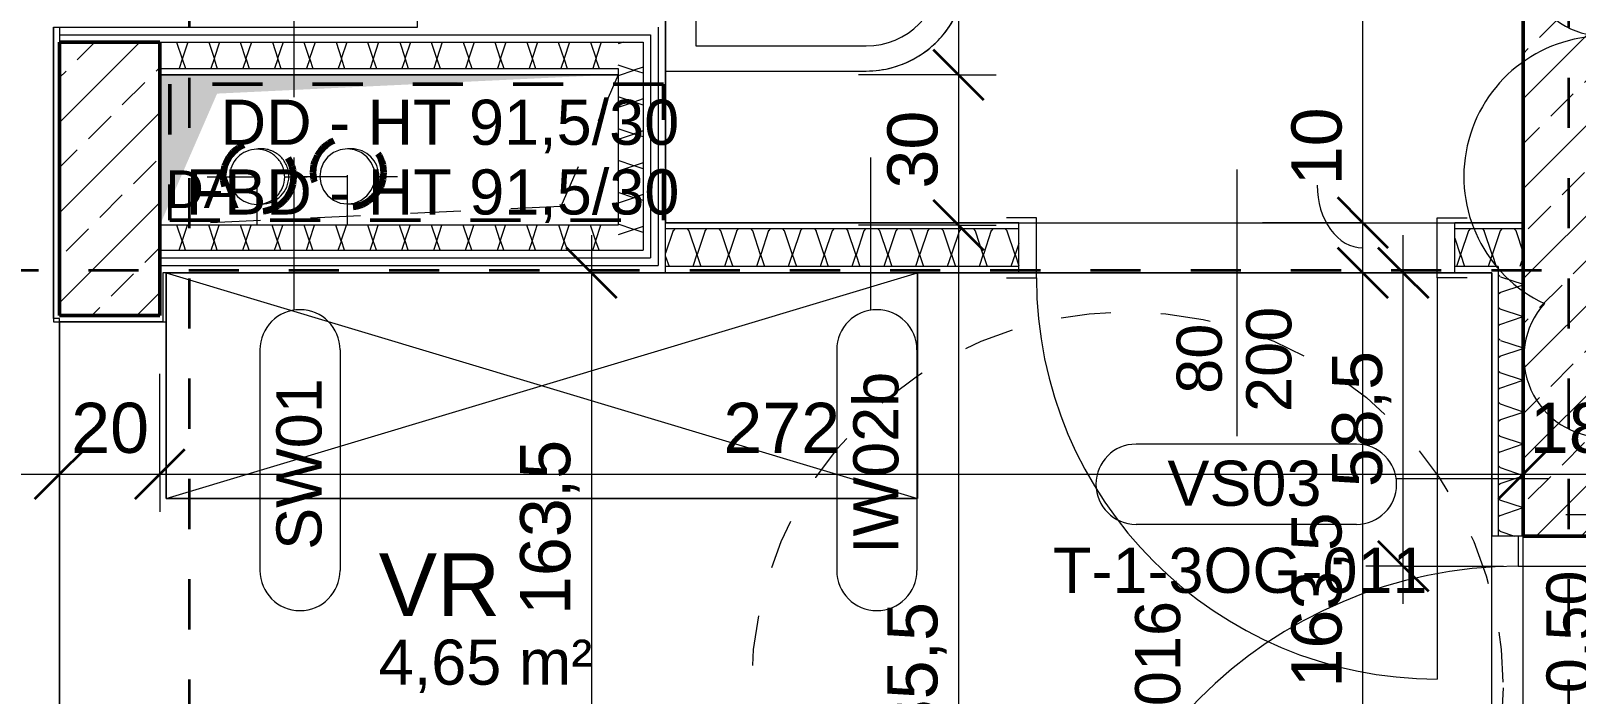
# Model space of a CAD drawing. Header units: metres. Extents: x 3.3 to 48.5, y 58.8 to 100.4.
# Drawn here: x 15.107 to 18.191, y 79.401 to 80.723 of the extents above; entities that cross this region are included whole.
import ezdxf

# ---------------------------------------------------------------- set-up
doc = ezdxf.new("R2010")
doc.units = ezdxf.units.M
for name, pattern in [('Strich Punkt', [0.015875, 0.00635, -0.004763, 0, -0.004763]), ('Strich Punkt Mittel', [0.015875, 0.00635, -0.004763, 0, -0.004763]), ('Verdeckt', [0.003, 0.002, -0.001])]:
    doc.linetypes.add(name, pattern=pattern)
for name, color, linetype, lineweight in [('A-DETL-GENF_', 92, 'Continuous', 13), ('A_2D', 7, 'Continuous', 13), ('A_Bemassung-50_', 4, 'Continuous', 9), ('A_Bemassung_', 4, 'Continuous', 9), ('A_Beschriftung_', 7, 'Continuous', 9), ('A_Brandabschnitte', 30, 'Verdeckt', 50), ('A_Decken', 8, 'Continuous', 13), ('A_Durchbruch_', 7, 'Continuous', 5), ('A_Durchbruch_Projektion', 8, 'Verdeckt', 5), ('A_Kanal_RW', 150, 'Strich Punkt', 100), ('A_Kanal_SW', 34, 'Strich Punkt', 100), ('A_Moebel', 6, 'Continuous', 13), ('A_Raeume', 7, 'Continuous', 13), ('A_Raeume_', 7, 'Continuous', 5), ('A_Raeume_Beschriftung_', 7, 'Continuous', 9), ('A_Raster_', 1, 'Continuous', 9), ('A_Sanitaer', 3, 'Continuous', 13), ('A_Tueren', 31, 'Continuous', 13), ('A_Waende', 7, 'Continuous', 13), ('G-ANNO-REVC_', 71, 'Continuous', 9), ('P-PIPE', 3, 'Continuous', 5), ('P-PIPE-CNTR', 3, 'Continuous', 5), ('Text', 130, 'Continuous', 9)]:
    doc.layers.add(name, color=color, linetype=linetype, lineweight=lineweight)
doc.styles.add('Arial_2', font='arial.ttf', dxfattribs={"height": 0.09})
doc.styles.add('Arial_3', font='arial.ttf', dxfattribs={"height": 0.125})
doc.styles.add('Arial_5', font='arial.ttf', dxfattribs={"height": 0.1})
doc.styles.add('Arial_6', font='arial.ttf', dxfattribs={"height": 0.075})
doc.dimstyles.new('WGA-Bemaßung', dxfattribs={"dimscale": 0.3048, "dimtxt": 0.102026, "dimasz": 0.328084, "dimexe": 0.246063, "dimexo": 0.0625, "dimgap": 0.04101, "dimtad": 1, "dimdec": 1, "dimlfac": 100, "dimrnd": 0.5, "dimdsep": 46, "dimtxsty": 'Arial_5', "dimblk1": 'OBLIQUE', "dimblk2": 'OBLIQUE', "dimsah": 1, "dimcen": 0.09, "dimdle": 0.246063, "dimazin": 2, "dimtfac": 1, "dimtdec": 4, "dimtix": 1, "dimtmove": 0, "dimatfit": 3, "dimfxl": 0.656168, "dimfxlon": 1, "dimtvp": 1, "dimtolj": 1, "dimtzin": 0, "dimarcsym": 2})
doc.dimstyles.new('WGA-Bemaßung_1', dxfattribs={"dimscale": 0.3048, "dimtxt": 0.102026, "dimasz": 0.328084, "dimexe": 0.246063, "dimexo": 0.0625, "dimgap": 0.04101, "dimtad": 1, "dimdec": 1, "dimlfac": 100, "dimrnd": 0.5, "dimdsep": 46, "dimtxsty": 'Arial_5', "dimblk1": 'OBLIQUE', "dimblk2": 'OBLIQUE', "dimsah": 1, "dimcen": 0.09, "dimdle": 0.246063, "dimazin": 2, "dimtfac": 1, "dimtdec": 4, "dimtix": 1, "dimtmove": 1, "dimatfit": 3, "dimfxl": 0.656168, "dimfxlon": 1, "dimtvp": 1, "dimtolj": 1, "dimtzin": 0, "dimarcsym": 2})
doc.dimstyles.new('WGA-Bemaßung_2', dxfattribs={"dimscale": 0.3048, "dimtxt": 0.102026, "dimasz": 0.328084, "dimexe": 0.246063, "dimexo": 0.0625, "dimgap": 0.04101, "dimtad": 1, "dimdec": 1, "dimlfac": 100, "dimrnd": 0.5, "dimdsep": 46, "dimtxsty": 'Arial_5', "dimblk1": 'OBLIQUE', "dimblk2": 'OBLIQUE', "dimsah": 1, "dimcen": 0.09, "dimdle": 0.246063, "dimazin": 2, "dimtfac": 1, "dimtdec": 4, "dimtix": 1, "dimtmove": 2, "dimatfit": 3, "dimfxl": 0.656168, "dimfxlon": 1, "dimtvp": 1, "dimtolj": 1, "dimtzin": 0, "dimarcsym": 2})
doc.dimstyles.new('WGA-Bemaßung_3', dxfattribs={"dimscale": 0.3048, "dimtxt": 0.102026, "dimasz": 0.328084, "dimexe": 0.246063, "dimexo": 0.0625, "dimgap": 0.04101, "dimtad": 1, "dimdec": 1, "dimlfac": 100, "dimrnd": 0.5, "dimdsep": 46, "dimtxsty": 'Arial_5', "dimblk1": 'OBLIQUE', "dimblk2": 'OBLIQUE', "dimsah": 1, "dimcen": 0.09, "dimdle": 0.246063, "dimazin": 2, "dimtfac": 1, "dimtdec": 4, "dimtix": 1, "dimtmove": 0, "dimatfit": 3, "dimfxl": 0.656168, "dimfxlon": 1, "dimtvp": 1, "dimtolj": 1, "dimtzin": 0, "dimarcsym": 2})
pattern_1 = [(45, (0, 0), (-0.08980256, 0.08980256), []), (45, (0.0898, 0), (-0.08980256, 0.08980256), [0.0635, -0.03175])]

# ---------------------------------------------------------------- blocks, each defined once
blk = doc.blocks.new('UZ_D1 - SL_0900x2000_Wohnungstür-5426848-263_PP_03DG_BT1')
at = {"layer": 'A_Tueren', "lineweight": 5}
for p, q in [((-0.45, 0.1), (-0.51, 0.1)), ((-0.45, -0.1), (-0.45, 0.1)), ((0.45, 0.1), (0.51, 0.1)), ((0.45, -0.1), (0.45, 0.1)), ((-0.51, -0.1), (-0.45, -0.1)), ((0.51, -0.1), (0.45, -0.1)), ((0.45, -0.1), (0.45, -1))]:
    blk.add_line(p, q, dxfattribs=at)
blk.add_arc((0.45, -0.1), 0.9, 180, 270, dxfattribs=at)
blk = doc.blocks.new('UZ_D1 - SL_0800x2000_Zimmertür_Stahlzarge_GK-7175309-263_PP_03DG_BT1')
at = {"layer": 'A_Tueren', "lineweight": 5}
for p, q in [((-0.4, 0.06), (-0.46, 0.06)), ((-0.4, -0.06), (-0.4, 0.06)), ((0.4, 0.06), (0.46, 0.06)), ((0.4, -0.06), (0.4, 0.06)), ((-0.46, -0.06), (-0.4, -0.06)), ((0.46, -0.06), (0.4, -0.06)), ((0.4, -0.06), (0.4, -0.86))]:
    blk.add_line(p, q, dxfattribs=at)
blk.add_arc((0.4, -0.06), 0.8, 180, 270, dxfattribs=at)
blk = doc.blocks.new('Sani_WC-Wandbasierend - 400x600-V24-263_PP_03DG_BT1')
at = {"layer": 'A_Sanitaer', "lineweight": 5}
for p, q in [((-0.075, 0.5125), (-0.075, 0.1125)), ((-0.075, 0.5125), (-0.075, 0.1125)), ((-0.025, 0.5125), (-0.025, 0.1725)), ((0.275, 0.1725), (0.275, 0.5125)), ((0.325, 0.1125), (0.325, 0.5125)), ((0.325, 0.1125), (0.325, 0.5125)), ((-0.025, 0.1725), (0.275, 0.1725)), ((-0.075, 0.1125), (0.325, 0.1125)), ((-0.075, 0.1125), (0.325, 0.1125))]:
    blk.add_line(p, q, dxfattribs=at)
for radius, start, end in [(0.2, 0, 180), (0.2, 97.6033, 101.334), (0.2, 82.3967, 97.6033), (0.2, 78.666, 82.3967), (0.2, 118.3339, 128.1952), (0.2, 112.8529, 118.3339), (0.2, 101.334, 112.8529), (0.2, 67.1471, 78.666), (0.2, 61.6661, 67.1471), (0.2, 51.8048, 61.6661), (0.2, 134.0719, 143.7338), (0.15, 0, 180), (0.2, 128.1952, 134.0719), (0.2, 45.9281, 51.8048), (0.2, 36.2662, 45.9281), (0.2, 143.7338, 149.4915), (0.2, 30.5085, 36.2662), (0.2, 152.2044, 159.851), (0.2, 149.4915, 152.0709), (0.2, 20.149, 30.5085), (0.2, 164.7803, 180), (0.2, 159.851, 164.7803), (0.2, 15.2197, 20.149), (0.2, 0, 15.2197)]:
    blk.add_arc((0.125, 0.5125), radius, start, end, dxfattribs=at)
blk = doc.blocks.new('Symbol_Schatten - Bodendurchbruch_Schatten-5773463-263_PP_03DG_BT1')
at = {"layer": 'A-DETL-GENF_'}
blk.add_hatch(color=256, dxfattribs=at).paths.add_polyline_path([(-0.4573, -0.15), (-0.343, 0.1125), (0.4454, 0.15), (-0.4573, 0.15), (-0.4573, 0.1037)])
at = {"layer": 'A_2D'}
blk.add_line((-0.4573, 0.15), (0.4573, 0.15), dxfattribs=at)
at = {"layer": 'A_Durchbruch_'}
blk.add_line((0.4573, 0.15), (-0.4573, 0.15), dxfattribs=at)
blk = doc.blocks.new('Symbol_Schatten_Verdeckt_unten - Bodendurchbruch_Schatten_Verdeckt_unten-5773465-263_PP_03DG_BT1')
at = {"layer": 'A_Durchbruch_Projektion'}
for p, q in [((-0.343, 0.1125), (0.4573, 0.15)), ((-0.4573, -0.15), (-0.343, 0.1125))]:
    blk.add_line(p, q, dxfattribs=at)
blk = doc.blocks.new('Moeb_Schrank - Schrank_2m-4277634-263_PP_03DG_BT1')
at = {"layer": 'A_Moebel', "color": 8}
for p, q in [((0, 0), (1.5, 0.45)), ((0, 0.45), (1.5, 0)), ((1.5, 0.45), (0, 0.45)), ((0, 0.45), (0, 0)), ((0, 0.3525), (0, 0.45)), ((0, 0.45), (1.5, 0.45)), ((1.5, 0), (1.5, 0.45)), ((1.5, 0.45), (1.5, 0)), ((0, 0), (0, 0.3525)), ((0, 0), (1.5, 0)), ((1.5, 0), (0, 0))]:
    blk.add_line(p, q, dxfattribs=at)
blk = doc.blocks.new('BS_Tuer_PP - unten-10002439-263_PP_03DG_BT1')
at = {"layer": 'A_Beschriftung_'}
blk.add_line((0, 0.000124), (0, -0.010513), dxfattribs=at)
blk = doc.blocks.new('BS_Wand_Lollipop - rechts_oben-2026913-263_PP_03DG_BT1')
at = {"layer": 'A_Beschriftung_'}
for p, q in [((0.0046, 0.0016), (0.0134, 0.0016)), ((-0.003, 0), (0.003, 0)), ((0.0046, -0.0016), (0.0134, -0.0016))]:
    blk.add_line(p, q, dxfattribs=at)
for centre, start, end in [((0.0046, 0), 90, 270), ((0.0134, 0), 270, 90)]:
    blk.add_arc(centre, 0.0016, start, end, dxfattribs=at)
blk = doc.blocks.new('DIMBLOCK169-263_PP_03DG_BT1')
at = {"layer": 'A_Bemassung-50_', "lineweight": 35, "transparency": 16777216}
for p, q in [((17.7648, 80.2405), (17.7148, 80.2905)), ((17.7648, 80.2405), (17.8148, 80.1905)), ((17.7648, 78.6055), (17.7148, 78.6555)), ((17.7648, 78.6055), (17.8148, 78.5555))]:
    blk.add_line(p, q, dxfattribs=at)
at = {"layer": 'A_Bemassung-50_', "transparency": 16777216}
for p, q in [((17.7648, 80.2405), (17.5648, 80.2405)), ((17.7648, 78.6055), (17.7648, 80.2405)), ((17.7648, 80.2405), (17.8398, 80.2405)), ((17.7648, 78.6055), (17.5648, 78.6055)), ((17.7648, 78.6055), (17.8398, 78.6055))]:
    blk.add_line(p, q, dxfattribs=at)
at = {"layer": 'A_Bemassung-50_', "color": 0, "transparency": 16777216, "insert": (17.6225, 79.4135), "char_height": 0.1, "width": 0.416266, "attachment_point": 1, "rotation": 90, "line_spacing_factor": 0.941778, "style": 'Arial_5'}
blk.add_mtext('163,5', dxfattribs=at)
blk = doc.blocks.new('_Oblique')
at = {"color": 0, "linetype": 'ByBlock', "lineweight": -2}
blk.add_line((-0.5, -0.5), (0.5, 0.5), dxfattribs=at)
blk = doc.blocks.new('DIMBLOCK170-263_PP_03DG_BT1')
at = {"layer": 'A_Bemassung-50_', "lineweight": 35, "transparency": 16777216}
for p, q in [((17.7648, 80.3405), (17.7148, 80.3905)), ((17.7648, 80.3405), (17.8148, 80.2905)), ((17.7648, 80.2405), (17.7148, 80.2905)), ((17.7648, 80.2405), (17.8148, 80.1905))]:
    blk.add_line(p, q, dxfattribs=at)
at = {"layer": 'A_Bemassung-50_', "transparency": 16777216}
for p, q in [((17.7648, 80.3405), (17.5648, 80.3405)), ((17.7648, 80.2405), (17.7648, 80.3405)), ((17.7648, 80.3405), (17.8398, 80.3405)), ((17.7648, 80.2405), (17.5648, 80.2405)), ((17.7648, 80.2405), (17.8398, 80.2405))]:
    blk.add_line(p, q, dxfattribs=at)
blk.add_ellipse((17.7648, 80.4151), major_axis=(0, 0.1246), ratio=0.730261, start_param=1.570796, end_param=3.141593, dxfattribs=at)
at = {"layer": 'A_Bemassung-50_', "color": 0, "transparency": 16777216, "insert": (17.6225, 80.4151), "char_height": 0.1, "width": 0.184588, "attachment_point": 1, "rotation": 90, "line_spacing_factor": 0.941778, "style": 'Arial_5'}
blk.add_mtext('10', dxfattribs=at)
blk = doc.blocks.new('DIMBLOCK171-263_PP_03DG_BT1')
at = {"layer": 'A_Bemassung-50_', "lineweight": 35, "transparency": 16777216}
for p, q in [((17.7648, 83.7355), (17.7148, 83.7855)), ((17.7648, 83.7355), (17.8148, 83.6855)), ((17.7648, 80.3405), (17.7148, 80.3905)), ((17.7648, 80.3405), (17.8148, 80.2905))]:
    blk.add_line(p, q, dxfattribs=at)
at = {"layer": 'A_Bemassung-50_', "transparency": 16777216}
for p, q in [((17.7648, 83.7355), (17.5648, 83.7355)), ((17.7648, 80.3405), (17.7648, 83.7355)), ((17.7648, 83.7355), (17.8398, 83.7355)), ((17.7648, 80.3405), (17.5648, 80.3405)), ((17.7648, 80.3405), (17.8398, 80.3405))]:
    blk.add_line(p, q, dxfattribs=at)
at = {"layer": 'A_Bemassung-50_', "color": 0, "transparency": 16777216, "insert": (17.6225, 81.8646), "char_height": 0.1, "width": 0.416266, "attachment_point": 1, "rotation": 90, "line_spacing_factor": 0.941778, "style": 'Arial_5'}
blk.add_mtext('339,5', dxfattribs=at)
blk = doc.blocks.new('BS_Wand_Lollipop - links_unten-2026911-263_PP_03DG_BT1')
at = {"layer": 'A_Beschriftung_'}
for p, q in [((-0.00467, 0.001367), (-0.01347, 0.001367)), ((-0.003087, 0), (0.003, 0)), ((-0.00467, -0.001833), (-0.01347, -0.001833))]:
    blk.add_line(p, q, dxfattribs=at)
for centre, start, end in [((-0.01347, -0.000233), 90, 270), ((-0.00467, -0.000233), 270, 90)]:
    blk.add_arc(centre, 0.0016, start, end, dxfattribs=at)
blk = doc.blocks.new('DIMBLOCK390-263_PP_03DG_BT1')
at = {"layer": 'A_Bemassung-50_', "transparency": 16777216}
for p, q in [((11.2427, 79.8392), (11.2427, 80.0392)), ((15.1639, 79.8392), (15.1639, 80.0392)), ((11.1677, 79.8392), (15.1639, 79.8392)), ((11.2427, 79.8392), (11.2427, 79.7642)), ((15.1639, 79.8392), (15.1639, 79.7642))]:
    blk.add_line(p, q, dxfattribs=at)
at = {"layer": 'A_Bemassung-50_', "lineweight": 35, "transparency": 16777216}
for p, q in [((11.2427, 79.8392), (11.2927, 79.8892)), ((15.1639, 79.8392), (15.2139, 79.8892)), ((11.2427, 79.8392), (11.1927, 79.7892)), ((15.1639, 79.8392), (15.1139, 79.7892))]:
    blk.add_line(p, q, dxfattribs=at)
at = {"layer": 'A_Bemassung-50_', "color": 0, "transparency": 16777216, "insert": (13.0879, 79.9815), "char_height": 0.1, "width": 0.276883, "attachment_point": 1, "line_spacing_factor": 0.941778, "style": 'Arial_5'}
blk.add_mtext('392', dxfattribs=at)
blk = doc.blocks.new('DIMBLOCK391-263_PP_03DG_BT1')
at = {"layer": 'A_Bemassung-50_', "transparency": 16777216}
for p, q in [((15.1639, 79.8392), (15.1639, 80.0392)), ((15.3639, 79.8392), (15.3639, 80.0392)), ((15.1639, 79.8392), (15.3639, 79.8392)), ((15.1639, 79.8392), (15.1639, 79.7642)), ((15.3639, 79.8392), (15.3639, 79.7642))]:
    blk.add_line(p, q, dxfattribs=at)
at = {"layer": 'A_Bemassung-50_', "lineweight": 35, "transparency": 16777216}
for p, q in [((15.1639, 79.8392), (15.2139, 79.8892)), ((15.3639, 79.8392), (15.4139, 79.8892)), ((15.1639, 79.8392), (15.1139, 79.7892)), ((15.3639, 79.8392), (15.3139, 79.7892))]:
    blk.add_line(p, q, dxfattribs=at)
at = {"layer": 'A_Bemassung-50_', "color": 0, "transparency": 16777216, "insert": (15.187, 79.9815), "char_height": 0.1, "width": 0.184588, "attachment_point": 1, "line_spacing_factor": 0.941778, "style": 'Arial_5'}
blk.add_mtext('20', dxfattribs=at)
blk = doc.blocks.new('DIMBLOCK392-263_PP_03DG_BT1')
at = {"layer": 'A_Bemassung-50_', "transparency": 16777216}
for p, q in [((15.3639, 79.8392), (15.3639, 80.0392)), ((18.0852, 79.8392), (18.0852, 80.0392)), ((15.3639, 79.8392), (18.0852, 79.8392)), ((15.3639, 79.8392), (15.3639, 79.7642)), ((18.0852, 79.8392), (18.0852, 79.7642))]:
    blk.add_line(p, q, dxfattribs=at)
at = {"layer": 'A_Bemassung-50_', "lineweight": 35, "transparency": 16777216}
for p, q in [((15.3639, 79.8392), (15.4139, 79.8892)), ((18.0852, 79.8392), (18.1352, 79.8892)), ((15.3639, 79.8392), (15.3139, 79.7892)), ((18.0852, 79.8392), (18.0352, 79.7892))]:
    blk.add_line(p, q, dxfattribs=at)
at = {"layer": 'A_Bemassung-50_', "color": 0, "transparency": 16777216, "insert": (16.4887, 79.9815), "char_height": 0.1, "width": 0.276883, "attachment_point": 1, "line_spacing_factor": 0.941778, "style": 'Arial_5'}
blk.add_mtext('272', dxfattribs=at)
blk = doc.blocks.new('DIMBLOCK393-263_PP_03DG_BT1')
at = {"layer": 'A_Bemassung-50_', "transparency": 16777216}
for p, q in [((18.0852, 79.8392), (18.0852, 80.0392)), ((18.2652, 79.8392), (18.2652, 80.0392)), ((18.0852, 79.8392), (18.2652, 79.8392)), ((18.0852, 79.8392), (18.0852, 79.7642)), ((18.2652, 79.8392), (18.2652, 79.7642))]:
    blk.add_line(p, q, dxfattribs=at)
at = {"layer": 'A_Bemassung-50_', "lineweight": 35, "transparency": 16777216}
for p, q in [((18.0852, 79.8392), (18.1352, 79.8892)), ((18.2652, 79.8392), (18.3152, 79.8892)), ((18.0852, 79.8392), (18.0352, 79.7892)), ((18.2652, 79.8392), (18.2152, 79.7892))]:
    blk.add_line(p, q, dxfattribs=at)
at = {"layer": 'A_Bemassung-50_', "color": 0, "transparency": 16777216, "insert": (18.0983, 79.9815), "char_height": 0.1, "width": 0.184588, "attachment_point": 1, "line_spacing_factor": 0.941778, "style": 'Arial_5'}
blk.add_mtext('18', dxfattribs=at)
blk = doc.blocks.new('DIMBLOCK417-263_PP_03DG_BT1')
at = {"layer": 'A_Bemassung-50_', "transparency": 16777216}
for p, q in [((16.9582, 87.633), (16.9582, 80.6355)), ((16.9582, 87.558), (16.8832, 87.558)), ((16.9582, 87.558), (17.1582, 87.558)), ((16.9582, 80.6355), (16.7582, 80.6355)), ((16.9582, 80.6355), (17.0332, 80.6355))]:
    blk.add_line(p, q, dxfattribs=at)
at = {"layer": 'A_Bemassung-50_', "lineweight": 35, "transparency": 16777216}
for p, q in [((16.9582, 87.558), (16.9082, 87.608)), ((16.9582, 87.558), (17.0082, 87.508)), ((16.9582, 80.6355), (16.9082, 80.6855)), ((16.9582, 80.6355), (17.0082, 80.5855))]:
    blk.add_line(p, q, dxfattribs=at)
at = {"layer": 'A_Bemassung-50_', "color": 0, "transparency": 16777216, "insert": (16.8159, 83.9233), "char_height": 0.1, "width": 0.416266, "attachment_point": 1, "rotation": 90, "line_spacing_factor": 0.941778, "style": 'Arial_5'}
blk.add_mtext('692,5', dxfattribs=at)
blk = doc.blocks.new('DIMBLOCK418-263_PP_03DG_BT1')
at = {"layer": 'A_Bemassung-50_', "lineweight": 35, "transparency": 16777216}
for p, q in [((16.9582, 80.6355), (16.9082, 80.6855)), ((16.9582, 80.6355), (17.0082, 80.5855)), ((16.9582, 80.3355), (16.9082, 80.3855)), ((16.9582, 80.3355), (17.0082, 80.2855))]:
    blk.add_line(p, q, dxfattribs=at)
at = {"layer": 'A_Bemassung-50_', "transparency": 16777216}
for p, q in [((16.9582, 80.6355), (16.7582, 80.6355)), ((16.9582, 80.6355), (16.9582, 80.3355)), ((16.9582, 80.6355), (17.0332, 80.6355)), ((16.9582, 80.3355), (16.7582, 80.3355)), ((16.9582, 80.3355), (17.0332, 80.3355))]:
    blk.add_line(p, q, dxfattribs=at)
at = {"layer": 'A_Bemassung-50_', "color": 0, "transparency": 16777216, "insert": (16.8159, 80.4086), "char_height": 0.1, "width": 0.184588, "attachment_point": 1, "rotation": 90, "line_spacing_factor": 0.941778, "style": 'Arial_5'}
blk.add_mtext('30', dxfattribs=at)
blk = doc.blocks.new('DIMBLOCK419-263_PP_03DG_BT1')
at = {"layer": 'A_Bemassung-50_', "lineweight": 35, "transparency": 16777216}
for p, q in [((16.9582, 80.3355), (16.9082, 80.3855)), ((16.9582, 80.3355), (17.0082, 80.2855)), ((16.9582, 78.4805), (16.9082, 78.5305)), ((16.9582, 78.4805), (17.0082, 78.4305))]:
    blk.add_line(p, q, dxfattribs=at)
at = {"layer": 'A_Bemassung-50_', "transparency": 16777216}
for p, q in [((16.9582, 80.3355), (16.7582, 80.3355)), ((16.9582, 80.3355), (16.9582, 78.4805)), ((16.9582, 80.3355), (17.0332, 80.3355)), ((16.9582, 78.4805), (16.8832, 78.4805)), ((16.9582, 78.4805), (17.1582, 78.4805))]:
    blk.add_line(p, q, dxfattribs=at)
at = {"layer": 'A_Bemassung-50_', "color": 0, "transparency": 16777216, "insert": (16.8159, 79.2346), "char_height": 0.1, "width": 0.416266, "attachment_point": 1, "rotation": 90, "line_spacing_factor": 0.941778, "style": 'Arial_5'}
blk.add_mtext('185,5', dxfattribs=at)
blk = doc.blocks.new('DIMBLOCK423-263_PP_03DG_BT1')
at = {"layer": 'A_Bemassung-50_', "transparency": 16777216}
for p, q in [((17.8458, 79.5805), (17.8458, 80.3155)), ((17.8458, 80.2405), (17.6458, 80.2405)), ((17.8458, 80.2405), (17.9208, 80.2405)), ((17.8458, 79.6555), (17.7708, 79.6555)), ((17.8458, 79.6555), (18.0458, 79.6555))]:
    blk.add_line(p, q, dxfattribs=at)
at = {"layer": 'A_Bemassung-50_', "lineweight": 35, "transparency": 16777216}
for p, q in [((17.8458, 80.2405), (17.7958, 80.2905)), ((17.8458, 80.2405), (17.8958, 80.1905)), ((17.8458, 79.6555), (17.7958, 79.7055)), ((17.8458, 79.6555), (17.8958, 79.6055))]:
    blk.add_line(p, q, dxfattribs=at)
at = {"layer": 'A_Bemassung-50_', "color": 0, "transparency": 16777216, "insert": (17.7034, 79.813), "char_height": 0.1, "width": 0.323972, "attachment_point": 1, "rotation": 90, "line_spacing_factor": 0.941778, "style": 'Arial_5'}
blk.add_mtext('58,5', dxfattribs=at)
blk = doc.blocks.new('DIMBLOCK526-263_PP_03DG_BT1')
at = {"layer": 'A_Bemassung-50_', "transparency": 16777216}
for p, q in [((16.2253, 80.3155), (16.2253, 78.6055)), ((16.2253, 80.2405), (16.1503, 80.2405)), ((16.2253, 80.2405), (16.4253, 80.2405)), ((16.2253, 78.6055), (16.1503, 78.6055)), ((16.2253, 78.6055), (16.4253, 78.6055))]:
    blk.add_line(p, q, dxfattribs=at)
at = {"layer": 'A_Bemassung-50_', "lineweight": 35, "transparency": 16777216}
for p, q in [((16.2253, 80.2405), (16.1753, 80.2905)), ((16.2253, 80.2405), (16.2753, 80.1905)), ((16.2253, 78.6055), (16.1753, 78.6555)), ((16.2253, 78.6055), (16.2753, 78.5555))]:
    blk.add_line(p, q, dxfattribs=at)
at = {"layer": 'A_Bemassung-50_', "color": 0, "transparency": 16777216, "insert": (16.083, 79.558), "char_height": 0.1, "width": 0.416266, "attachment_point": 1, "rotation": 90, "line_spacing_factor": 0.941778, "style": 'Arial_5'}
blk.add_mtext('163,5', dxfattribs=at)
blk = doc.blocks.new('Family - ___-11889417-263_PP_03DG_BT1')
at = {"layer": 'G-ANNO-REVC_'}
for centre, radius, start, end in [((18.6821, 81.5127), 0.2345, 0, 154.7912), ((19.3521, 81.5127), 0.2345, 0, 154.7912), ((18.3806, 81.5127), 0.134, 48.1897, 180), ((19.0506, 81.5127), 0.134, 48.1897, 180), ((18.2466, 81.2327), 0.28, 90, 244.7912), ((19.5866, 81.3527), 0.16, 318.1897, 90), ((19.5866, 80.9927), 0.28, 270, 64.7912), ((18.2466, 80.8727), 0.16, 138.1897, 270), ((18.2466, 80.4327), 0.28, 90, 244.7912), ((19.5866, 80.5527), 0.16, 318.1897, 90), ((19.5866, 80.1927), 0.28, 270, 64.7912), ((18.2466, 80.0727), 0.16, 138.1897, 270), ((18.4811, 79.9127), 0.2345, 180, 334.7912), ((18.7826, 79.9127), 0.134, 228.1897, 0), ((19.1511, 79.9127), 0.2345, 180, 334.7912), ((19.4526, 79.9127), 0.134, 228.1897, 0)]:
    blk.add_arc(centre, radius, start, end, dxfattribs=at)

msp = doc.modelspace()

# ---------------------------------------------------------------- hatches: boundary and pattern name
at = {"layer": 'A_Waende', "lineweight": 5}
h = msp.add_hatch(dxfattribs=at)
h.set_pattern_fill('FP_4', color=250, style=0, pattern_type=2)
h.set_pattern_definition(pattern_1)
h.paths.add_polyline_path([(18.2652, 78.4805), (18.2652, 78.6955), (18.0852, 78.6955), (18.0852, 78.4805), (18.1131, 78.4805)])
h.paths.add_polyline_path([(18.2309, 79.7155), (18.2652, 79.7155), (18.2652, 86.5927), (18.0852, 86.5927), (18.0852, 79.7155), (18.1131, 79.7155)])
h = msp.add_hatch(dxfattribs=at)
h.set_pattern_fill('FP_4', color=250, style=0, pattern_type=2)
h.set_pattern_definition(pattern_1)
h.paths.add_polyline_path([(15.3612, 80.1555), (15.3639, 80.1555), (15.3639, 80.7005), (15.1639, 80.7005), (15.1639, 80.1555), (15.3346, 80.1555)])
h = msp.add_hatch(dxfattribs=at)
h.set_pattern_fill('FP_21', color=250, angle=45, style=0, pattern_type=2)
h.set_pattern_definition([(225, (15.82081, 80.73038), (-0.127003, -0.254), [0.02245, -0.15715]), (225, (15.77343, 80.619365), (-0.127003, -0.254), [0.02245, -0.15715]), (225, (15.75717, 80.73038), (-0.127003, -0.254), [0.02245, -0.15715]), (225, (15.70979, 80.619365), (-0.127003, -0.254), [0.02245, -0.15715]), (251.565, (15.80525, 80.714825), (-0.1270007, -0.5079977), [0.0502, -0.35141]), (251.565, (15.789694, 80.66674), (-0.1270007, -0.5079977), [0.0502, -0.35141]), (251.565, (15.74161, 80.714825), (-0.1270007, -0.5079977), [0.0502, -0.35141]), (251.565, (15.726055, 80.66674), (-0.1270007, -0.5079977), [0.0502, -0.35141]), (315, (15.80596, 80.619365), (-0.127003, 0.254), [0.02245, -0.15715]), (315, (15.75717, 80.73038), (-0.127003, 0.254), [0.02245, -0.15715]), (315, (15.74232, 80.619365), (-0.127003, 0.254), [0.02245, -0.15715]), (315, (15.694235, 80.73109), (-0.127003, 0.254), [0.02245, -0.15715]), (288.435, (15.789694, 80.66674), (-0.1270007, 0.5079977), [0.0502, -0.35141]), (288.435, (15.77343, 80.714118), (-0.1270007, 0.5079977), [0.0502, -0.35141]), (288.435, (15.726055, 80.66674), (-0.1270007, 0.5079977), [0.0502, -0.35141]), (288.435, (15.7105, 80.714825), (-0.1270007, 0.5079977), [0.0502, -0.35141])])
h.paths.add_polyline_path([(15.6385, 80.648), (16.2785, 80.648), (16.2785, 80.7005), (15.3639, 80.7005), (15.3639, 80.648), (15.3755, 80.648)])
h = msp.add_hatch(dxfattribs=at)
h.set_pattern_fill('FP_19', color=250, angle=225, style=0, pattern_type=2)
h.set_pattern_definition([(135, (16.373765, 80.48572), (-0.254, 0.127003), [0.02245, -0.15715]), (135, (16.26275, 80.5331), (-0.254, 0.127003), [0.02245, -0.15715]), (135, (16.373765, 80.54936), (-0.254, 0.127003), [0.02245, -0.15715]), (135, (16.26275, 80.59674), (-0.254, 0.127003), [0.02245, -0.15715]), (161.565, (16.35821, 80.50128), (-0.507998, 0.127001), [0.0502, -0.35141]), (161.565, (16.310125, 80.516835), (-0.507998, 0.127001), [0.0502, -0.35141]), (161.565, (16.35821, 80.56492), (-0.5079977, 0.1270007), [0.0502, -0.35141]), (161.565, (16.310125, 80.580475), (-0.5079977, 0.1270007), [0.0502, -0.35141]), (225, (16.26204, 80.50128), (0.254, 0.127003), [0.02245, -0.15715]), (225, (16.373765, 80.54936), (0.254, 0.127003), [0.02245, -0.15715]), (225, (16.26204, 80.56492), (0.254, 0.127003), [0.02245, -0.15715]), (225, (16.37306, 80.61229), (0.254, 0.127003), [0.02245, -0.15715]), (198.435, (16.310125, 80.516835), (0.507998, 0.127001), [0.0502, -0.35141]), (198.435, (16.3575, 80.5331), (0.5079977, 0.1270007), [0.0502, -0.35141]), (198.435, (16.310125, 80.580475), (0.5079977, 0.1270007), [0.0502, -0.35141]), (198.435, (16.3575, 80.59674), (0.5079977, 0.1270007), [0.0502, -0.35141])])
h.paths.add_polyline_path([(16.2785, 80.2855), (16.3285, 80.2855), (16.3285, 80.7005), (16.2785, 80.7005), (16.2785, 80.3355)])
h = msp.add_hatch(dxfattribs=at)
h.set_pattern_fill('FP_20', color=250, angle=45, style=0, pattern_type=2)
h.set_pattern_definition([(45, (15.82151, 80.24036), (0.127003, 0.254), [0.02245, -0.15715]), (45, (15.86889, 80.35137), (0.127003, 0.254), [0.02245, -0.15715]), (45, (15.88515, 80.24036), (0.127003, 0.254), [0.02245, -0.15715]), (45, (15.93253, 80.35137), (0.127003, 0.254), [0.02245, -0.15715]), (71.565, (15.83707, 80.255913), (0.1270007, 0.5079977), [0.0502, -0.35141]), (71.565, (15.852627, 80.303996), (0.1270007, 0.5079977), [0.0502, -0.35141]), (71.565, (15.90071, 80.255913), (0.1270007, 0.5079977), [0.0502, -0.35141]), (71.565, (15.916267, 80.303996), (0.1270007, 0.5079977), [0.0502, -0.35141]), (135, (15.83707, 80.35208), (0.127003, -0.254), [0.02245, -0.15715]), (135, (15.88515, 80.24036), (0.127003, -0.254), [0.02245, -0.15715]), (135, (15.90071, 80.35208), (0.127003, -0.254), [0.02245, -0.15715]), (135, (15.94809, 80.24106), (0.127003, -0.254), [0.02245, -0.15715]), (108.435, (15.852627, 80.303996), (0.1270007, -0.5079977), [0.0502, -0.35141]), (108.435, (15.86889, 80.25662), (0.1270007, -0.5079977), [0.0502, -0.35141]), (108.435, (15.916267, 80.303996), (0.1270007, -0.5079977), [0.0502, -0.35141]), (108.435, (15.93253, 80.25662), (0.1270007, -0.5079977), [0.0502, -0.35141])])
h.paths.add_polyline_path([(15.6385, 80.2855), (16.2785, 80.2855), (16.2785, 80.3355), (15.3639, 80.3355), (15.3639, 80.2855), (15.3913, 80.2855)])
h = msp.add_hatch(dxfattribs=at)
h.set_pattern_fill('FP_64', color=250, angle=45, style=0, pattern_type=2)
h.set_pattern_definition([(225, (17.22936, 80.34006), (-0.127003, -0.254), [0.02245, -0.15715]), (225, (17.18199, 80.22904), (-0.1270034, -0.254), [0.02245, -0.15715]), (225, (17.16572, 80.34006), (-0.1270034, -0.254), [0.02245, -0.15715]), (225, (17.11835, 80.22904), (-0.1270034, -0.254), [0.02245, -0.15715]), (251.565, (17.213807, 80.3245), (-0.1270007, -0.5079977), [0.0502, -0.35141]), (251.565, (17.197544, 80.277126), (-0.1270007, -0.5079977), [0.0502, -0.35141]), (251.565, (17.150168, 80.3245), (-0.1270007, -0.5079977), [0.0502, -0.35141]), (251.565, (17.133904, 80.277126), (-0.1270007, -0.5079977), [0.0502, -0.35141]), (315, (17.2131, 80.22904), (-0.127003, 0.254), [0.02245, -0.15715]), (315, (17.16572, 80.34006), (-0.1270034, 0.254), [0.02245, -0.15715]), (315, (17.15017, 80.22975), (-0.1270034, 0.254), [0.02245, -0.15715]), (315, (17.102085, 80.34006), (-0.1270034, 0.254), [0.02245, -0.15715]), (288.435, (17.197544, 80.277126), (-0.1270007, 0.5079977), [0.0502, -0.35141]), (288.435, (17.18128, 80.3245), (-0.1270007, 0.5079977), [0.0502, -0.35141]), (288.435, (17.133904, 80.277126), (-0.1270007, 0.5079977), [0.0502, -0.35141]), (288.435, (17.11764, 80.3245), (-0.1270007, 0.5079977), [0.0502, -0.35141])])
h.paths.add_polyline_path([(18.0352, 80.253), (18.0852, 80.253), (18.0852, 80.328), (17.9485, 80.328), (17.9485, 80.253)])
h.paths.add_polyline_path([(16.8764, 80.253), (17.0785, 80.253), (17.0785, 80.328), (16.3735, 80.328), (16.3735, 80.253), (16.6991, 80.253)])
h = msp.add_hatch(dxfattribs=at)
h.set_pattern_fill('FP_90', color=250, angle=-135, style=0, pattern_type=2)
h.set_pattern_definition([(315, (18.02203, 79.42294), (0.254, -0.127003), [0.02245, -0.15715]), (315, (18.13375, 79.37486), (0.254, -0.127003), [0.02245, -0.15715]), (315, (18.02274, 79.36001), (0.254, -0.127003), [0.02245, -0.15715]), (315, (18.13375, 79.31122), (0.254, -0.1270034), [0.02245, -0.15715]), (341.565, (18.038294, 79.406677), (0.5079977, -0.1270007), [0.0502, -0.35141]), (341.565, (18.086377, 79.39112), (0.5079977, -0.1270007), [0.0502, -0.35141]), (341.565, (18.039, 79.343745), (0.5079977, -0.1270007), [0.0502, -0.35141]), (341.565, (18.086377, 79.32748), (0.5079977, -0.1270007), [0.0502, -0.35141]), (45, (18.13375, 79.40738), (-0.254, -0.127003), [0.02245, -0.15715]), (45, (18.02274, 79.36001), (-0.254, -0.127003), [0.02245, -0.15715]), (45, (18.13375, 79.343745), (-0.254, -0.1270034), [0.02245, -0.15715]), (45, (18.02274, 79.29637), (-0.254, -0.1270034), [0.02245, -0.15715]), (18.435, (18.086377, 79.39112), (-0.5079977, -0.1270007), [0.0502, -0.35141]), (18.435, (18.038294, 79.375565), (-0.5079977, -0.1270007), [0.0502, -0.35141]), (18.435, (18.086377, 79.32748), (-0.5079977, -0.1270007), [0.0502, -0.35141]), (18.435, (18.038294, 79.311925), (-0.5079977, -0.1270007), [0.0502, -0.35141])])
h.paths.add_polyline_path([(18.0352, 78.5305), (18.0852, 78.5305), (18.0852, 78.6955), (18.0352, 78.6955), (18.0352, 78.543)])
h.paths.add_polyline_path([(18.0852, 79.7155), (18.0852, 80.253), (18.0352, 80.253), (18.0352, 79.7155)])

# ---------------------------------------------------------------- linework, layer by layer
at = {"layer": 'A_2D', "linetype": 'Verdeckt', "lineweight": 5}
msp.add_circle((17.2952, 79.413), 0.75, dxfattribs=at)
at = {"layer": 'A_Brandabschnitte'}
for p, q in [((15.3839, 80.6165), (15.3839, 80.3456)), ((16.3689, 80.6165), (15.3839, 80.6165)), ((16.3689, 80.3456), (16.3689, 80.6165)), ((15.3839, 80.3456), (16.3689, 80.3456))]:
    msp.add_line(p, q, dxfattribs=at)
at = {"layer": 'A_Decken'}
for p, q in [((16.3735, 81.3455), (16.3735, 80.643)), ((16.8764, 80.2405), (16.8764, 80.2405)), ((17.0785, 80.2405), (17.9485, 80.2405)), ((18.0852, 78.6955), (18.0852, 79.7155))]:
    msp.add_line(p, q, dxfattribs=at)
at = {"layer": 'A_Kanal_RW'}
msp.add_circle((15.7402, 80.4409), 0.07, dxfattribs=at)
at = {"layer": 'A_Kanal_SW'}
msp.add_circle((15.5606, 80.4322), 0.07, dxfattribs=at)
at = {"layer": 'A_Raeume', "color": 8, "linetype": 'Verdeckt'}
msp.add_line((15.1639, 80.143), (15.1639, 78.6055), dxfattribs=at)
at = {"layer": 'A_Raeume_', "flags": 128}
for points in [[(18.0852, 80.3405), (18.0852, 83.7355), (15.9785, 83.7355), (15.9785, 83.3355), (15.9785, 81.3455), (16.3735, 81.3455), (16.3735, 80.7321), (16.3735, 80.7305), (16.3735, 80.6892), (16.3735, 80.3405), (18.0539, 80.3405)], [(11.2427, 83.2855), (11.2427, 78.1666), (14.7702, 78.1666), (14.7702, 78.6055), (15.1639, 78.6055), (15.1639, 80.1492), (15.1514, 80.1492), (15.1514, 80.441), (15.1514, 80.5362), (15.1514, 80.7305), (15.3107, 80.7305), (15.8785, 80.7305), (15.8785, 81.3142), (15.8785, 83.2855)], [(16.3735, 80.2405), (16.326, 80.2405), (15.3702, 80.2405), (15.3702, 80.143), (15.1639, 80.143), (15.1639, 78.6055), (18.0227, 78.6055), (18.0227, 80.2405), (16.3751, 80.2405)]]:
    msp.add_lwpolyline(points, close=True, dxfattribs=at)
at = {"layer": 'A_Raster_', "linetype": 'Strich Punkt Mittel', "lineweight": 35}
for p, q in [((15.4227, 94.2296), (15.4227, 59.9489)), ((18.1752, 94.2296), (18.1752, 59.9489)), ((48.1215, 80.2455), (3.8074, 80.2455))]:
    msp.add_line(p, q, dxfattribs=at)
at = {"layer": 'A_Waende', "color": 10, "lineweight": 50}
for p, q in [((18.0852, 86.5927), (18.0852, 80.2405)), ((15.1639, 80.7005), (15.1639, 80.1555)), ((15.1639, 80.7005), (15.3639, 80.7005)), ((15.3639, 80.1555), (15.3639, 80.7005)), ((18.0852, 80.2405), (18.0852, 79.7155)), ((15.3639, 80.1555), (15.1639, 80.1555)), ((18.0852, 79.7155), (18.2652, 79.7155))]:
    msp.add_line(p, q, dxfattribs=at)
at = {"layer": 'A_Waende'}
for p, q in [((16.3735, 80.2405), (16.3735, 81.3455)), ((15.1514, 80.7305), (15.1514, 80.143)), ((15.1639, 80.7305), (15.1639, 80.7005)), ((15.3639, 80.7005), (16.3285, 80.7005)), ((16.3285, 80.7005), (16.3285, 80.2855)), ((17.0785, 80.3405), (16.3735, 80.3405)), ((17.0785, 80.328), (17.0785, 80.3405)), ((18.0852, 80.3405), (17.9485, 80.3405)), ((17.9485, 80.328), (17.9485, 80.3405)), ((17.0785, 80.328), (16.3735, 80.328)), ((18.0852, 80.328), (17.9485, 80.328)), ((15.3639, 80.2855), (16.3285, 80.2855)), ((17.0785, 80.253), (16.3735, 80.253)), ((17.0785, 80.2405), (17.0785, 80.253)), ((17.9485, 80.2405), (17.9485, 80.253)), ((18.0352, 80.253), (17.9485, 80.253)), ((18.0352, 80.253), (18.0352, 79.7155)), ((15.3764, 80.2405), (17.0785, 80.2405)), ((15.3764, 80.143), (15.3764, 80.2405)), ((17.9485, 80.2405), (18.0227, 80.2405)), ((18.0227, 80.2405), (18.0227, 79.7155)), ((15.1514, 80.143), (15.3764, 80.143)), ((18.0352, 79.7155), (18.0227, 79.7155))]:
    msp.add_line(p, q, dxfattribs=at)
at = {"layer": 'A_Waende', "lineweight": 18}
for p, q in [((15.1639, 80.7155), (16.3435, 80.7155)), ((16.3435, 80.7155), (16.3435, 80.2705)), ((16.3585, 80.7305), (16.3585, 80.2555)), ((15.3639, 80.2705), (16.3435, 80.2705)), ((15.3639, 80.2555), (16.3585, 80.2555))]:
    msp.add_line(p, q, dxfattribs=at)
at = {"layer": 'A_Waende', "color": 250, "lineweight": 5}
for p, q in [((15.3639, 80.648), (16.2785, 80.648)), ((16.2785, 80.648), (16.2785, 80.3355)), ((16.2785, 80.3355), (15.3639, 80.3355)), ((17.0785, 80.253), (17.0785, 80.328)), ((17.9485, 80.253), (17.9485, 80.328)), ((18.0852, 79.7155), (18.0352, 79.7155))]:
    msp.add_line(p, q, dxfattribs=at)
at = {"layer": 'P-PIPE', "color": 34, "linetype": 'Strich Punkt'}
for p, q in [((15.5608, 80.4876), (15.5524, 80.4867)), ((15.5638, 80.3773), (15.5722, 80.3782))]:
    msp.add_line(p, q, dxfattribs=at)
at = {"layer": 'P-PIPE', "color": 140, "linetype": 'Strich Punkt'}
for p, q in [((15.7461, 80.4879), (15.7383, 80.4879)), ((15.7383, 80.3779), (15.7461, 80.3779))]:
    msp.add_line(p, q, dxfattribs=at)
at = {"layer": 'P-PIPE', "color": 140, "linetype": 'Strich Punkt', "flags": 128}
for points in [[(15.7383, 80.4879), (15.7241, 80.486), (15.7108, 80.4805), (15.6994, 80.4718), (15.6907, 80.4604), (15.6852, 80.4471), (15.6833, 80.4329)], [(15.7933, 80.4329), (15.7914, 80.4471), (15.7859, 80.4604), (15.7772, 80.4718), (15.7658, 80.4805), (15.7525, 80.486), (15.7383, 80.4879)], [(15.6833, 80.4329), (15.6852, 80.4187), (15.6907, 80.4054), (15.6994, 80.394), (15.7108, 80.3853), (15.7241, 80.3798), (15.7383, 80.3779)], [(15.7383, 80.3779), (15.7525, 80.3798), (15.7658, 80.3853), (15.7772, 80.394), (15.7859, 80.4054), (15.7914, 80.4187), (15.7933, 80.4329)]]:
    msp.add_lwpolyline(points, dxfattribs=at)
at = {"layer": 'P-PIPE', "color": 34, "linetype": 'Strich Punkt'}
for centre, start_param, end_param in [((15.5581, 80.432), 6.179213, 7.750009), ((15.5665, 80.4329), 6.179212, 6.360723), ((15.5581, 80.432), 4.608416, 6.179213), ((15.5665, 80.4329), 4.608416, 6.179213), ((15.5665, 80.4329), 3.03762, 4.608416), ((15.5581, 80.432), 1.466824, 3.03762), ((15.5581, 80.432), 3.03762, 4.608416), ((15.5665, 80.4329), 3.021677, 3.03762)]:
    msp.add_ellipse(centre, major_axis=(-0.0057, 0.0547), ratio=1, start_param=start_param, end_param=end_param, dxfattribs=at)
at = {"layer": 'P-PIPE', "color": 140, "linetype": 'Strich Punkt'}
for start_param, end_param in [(0, 0.071778), (4.712381, 6.283177), (3.141584, 4.712381), (3.069816, 3.141584)]:
    msp.add_ellipse((15.7461, 80.4329), major_axis=(0, 0.055), ratio=1, start_param=start_param, end_param=end_param, dxfattribs=at)
at = {"layer": 'P-PIPE-CNTR', "color": 34, "linetype": 'Strich Punkt'}
for p, q in [((15.5581, 80.3355), (15.5581, 80.532)), ((15.4581, 80.432), (15.5581, 80.432)), ((15.6131, 80.432), (15.6581, 80.432))]:
    msp.add_line(p, q, dxfattribs=at)
at = {"layer": 'P-PIPE-CNTR', "color": 140, "linetype": 'Strich Punkt'}
for p, q in [((15.7383, 80.3355), (15.7383, 80.5329)), ((15.6383, 80.4329), (15.7383, 80.4329)), ((15.7933, 80.4329), (15.8383, 80.4329))]:
    msp.add_line(p, q, dxfattribs=at)

# ---------------------------------------------------------------- block references
at = {"layer": 'A_2D'}
msp.add_blockref('Symbol_Schatten - Bodendurchbruch_Schatten-5773463-263_PP_03DG_BT1', (15.8212, 80.4855), dxfattribs=at)
at = {"layer": 'A_2D', "rotation": 180}
msp.add_blockref('Symbol_Schatten_Verdeckt_unten - Bodendurchbruch_Schatten_Verdeckt_unten-5773465-263_PP_03DG_BT1', (15.8212, 80.4855), dxfattribs=at)
at = {"layer": 'A_Beschriftung_', "xscale": 49.99999999999998, "yscale": 49.99999999999998, "zscale": 49.99999999999998, "rotation": 89.99999999999991}
for name, p in [('BS_Wand_Lollipop - rechts_oben-2026913-263_PP_03DG_BT1', (15.632, 80.7409)), ('BS_Wand_Lollipop - links_unten-2026911-263_PP_03DG_BT1', (15.632, 80.3205)), ('BS_Wand_Lollipop - links_unten-2026911-263_PP_03DG_BT1', (16.7833, 80.3205))]:
    msp.add_blockref(name, p, dxfattribs=at)
at = {"layer": 'A_Beschriftung_', "xscale": 49.99999999999998, "yscale": 49.99999999999998, "zscale": 49.99999999999998}
for name, p in [('BS_Tuer_PP - unten-10002439-263_PP_03DG_BT1', (17.5135, 80.4405)), ('BS_Wand_Lollipop - links_unten-2026911-263_PP_03DG_BT1', (17.9858, 79.8306)), ('BS_Wand_Lollipop - rechts_oben-2026913-263_PP_03DG_BT1', (18.3203, 79.7583))]:
    msp.add_blockref(name, p, dxfattribs=at)
at = {"layer": 'A_Moebel', "color": 8}
msp.add_blockref('Moeb_Schrank - Schrank_2m-4277634-263_PP_03DG_BT1', (15.3764, 79.7905), dxfattribs=at)
at = {"layer": 'A_Sanitaer', "rotation": 269.9999999999986}
msp.add_blockref('Sani_WC-Wandbasierend - 400x600-V24-263_PP_03DG_BT1', (16.261, 80.968), dxfattribs=at)
at = {"layer": 'A_Tueren'}
msp.add_blockref('UZ_D1 - SL_0800x2000_Zimmertür_Stahlzarge_GK-7175309-263_PP_03DG_BT1', (17.5135, 80.2905), dxfattribs=at)
at = {"layer": 'A_Tueren', "rotation": 269.9999999999997}
msp.add_blockref('UZ_D1 - SL_0900x2000_Wohnungstür-5426848-263_PP_03DG_BT1', (18.1752, 79.2055), dxfattribs=at)
at = {"layer": 'G-ANNO-REVC_'}
msp.add_blockref('Family - ___-11889417-263_PP_03DG_BT1', (0, 0), dxfattribs=at)

# ---------------------------------------------------------------- texts
at = {"layer": 'A_Beschriftung_', "char_height": 0.09, "attachment_point": 1, "style": 'Arial_2'}
for s, insert, width in [('DD - HT 91,5/30', (15.4853, 80.5859), 1.086287), ('FBD - HT 91,5/30', (15.4158, 80.4469), 1.170464), ('VS03', (17.3749, 79.866), 0.368776), ('T-1-3OG-011', (17.1466, 79.6923), 0.889873)]:
    msp.add_mtext(s, dxfattribs=dict(at, insert=insert, width=width))
at = {"layer": 'A_Beschriftung_', "char_height": 0.09, "attachment_point": 1, "rotation": 90, "style": 'Arial_2'}
for s, insert, width in [('200', (17.5323, 79.963), 0.252532), ('80', (17.3934, 79.9994), 0.168354), ('IW02b', (16.7479, 79.6799), 0.440928), ('SW01', (15.5966, 79.6881), 0.420886), ('STUK +10,50', (18.1315, 78.8887), 0.905907), ('T-1-3OG-016', (17.3105, 78.8386), 0.889873)]:
    msp.add_mtext(s, dxfattribs=dict(at, insert=insert, width=width))
at = {"layer": 'A_Raeume_Beschriftung_', "attachment_point": 1}
for s, insert, char_height, width, style in [('VR', (15.8008, 79.6811), 0.125, 0.292616, 'Arial_3'), ('4,65 m²', (15.8008, 79.5092), 0.09, 0.505063, 'Arial_2')]:
    msp.add_mtext(s, dxfattribs=dict(at, insert=insert, char_height=char_height, width=width, style=style))
at = {"layer": 'Text', "color": 7, "insert": (15.3758, 80.4448), "char_height": 0.075, "width": 0.176371, "attachment_point": 1, "style": 'Arial_6'}
msp.add_mtext('DA', dxfattribs=at)

# ---------------------------------------------------------------- dimensions: what is measured, and where the dimension line sits
at = {"layer": 'A_Bemassung_'}
for base, p1, p2, dimstyle, override, picture, middle in [((16.958211208, 80.6354984321), (17.158211208, 87.5579984321), (16.758211208, 80.6354984321), 'WGA-Bemaßung_3', {"dimpost": '<>', "dimfxl": 6.934047}, 'DIMBLOCK417-263_PP_03DG_BT1', (16.8946539089, 84.0967484321)), ((17.7648, 83.7355), (17.5648, 80.3405), (17.5648, 83.7355), 'WGA-Bemaßung', {"dimpost": '<>', "dimfxl": 3.395}, 'DIMBLOCK171-263_PP_03DG_BT1', (17.7012, 82.038)), ((16.9582, 80.3355), (16.7582, 80.6355), (16.7582, 80.3355), 'WGA-Bemaßung_3', {"dimpost": '<>', "dimfxl": 0.3}, 'DIMBLOCK418-263_PP_03DG_BT1', (16.8946, 80.4855)), ((16.9582, 78.4805), (16.7582, 80.3355), (17.1582, 78.4805), 'WGA-Bemaßung_3', {"dimpost": '<>', "dimfxl": 1.897637}, 'DIMBLOCK419-263_PP_03DG_BT1', (16.8947, 79.408)), ((17.8458, 80.2405), (18.0458, 79.6555), (17.6458, 80.2405), 'WGA-Bemaßung_3', {"dimpost": '<>', "dimfxl": 0.708678}, 'DIMBLOCK423-263_PP_03DG_BT1', (17.7822, 79.948))]:
    dim = msp.add_linear_dim(base=base, p1=p1, p2=p2, angle=90, dimstyle=dimstyle, override=override, dxfattribs=at)
    dim.commit()
    dim.dimension.update_dxf_attribs({"geometry": picture, "text_midpoint": middle})
for base, p1, p2, dimstyle, override, picture, middle in [((17.7648, 80.3405), (17.5648, 80.2405), (17.5648, 80.3405), 'WGA-Bemaßung_1', {"dimpost": '<>', "dimfxl": 0.1}, 'DIMBLOCK170-263_PP_03DG_BT1', (17.6891, 80.5074)), ((16.2253, 78.6055), (16.4253, 80.2405), (16.4253, 78.6055), 'WGA-Bemaßung_2', {"dimpost": '<>', "dimfxl": 1.635}, 'DIMBLOCK526-263_PP_03DG_BT1', (16.1497, 79.7661)), ((17.7648, 80.2405), (17.5648, 78.6055), (17.5648, 80.2405), 'WGA-Bemaßung_2', {"dimpost": '<>', "dimfxl": 1.635}, 'DIMBLOCK169-263_PP_03DG_BT1', (17.6891, 79.6217))]:
    dim = msp.add_linear_dim(base=base, p1=p1, p2=p2, angle=90, dimstyle=dimstyle, override=override, dxfattribs=at)
    dim.commit()
    dim.dimension.update_dxf_attribs({"geometry": picture, "text_midpoint": middle, "dimtype": 160, "text_rotation": 90})
for base, p1, p2, override, picture, middle in [((15.1639, 79.8392), (11.2427, 80.0392), (15.1639, 80.0392), {"dimpost": '<>', "dimfxl": 3.92125}, 'DIMBLOCK390-263_PP_03DG_BT1', (13.2033, 79.9028)), ((15.3639, 79.8392), (15.1639, 80.0392), (15.3639, 80.0392), {"dimpost": '<>', "dimfxl": 0.2}, 'DIMBLOCK391-263_PP_03DG_BT1', (15.2639, 79.9028)), ((18.2652, 79.8392), (18.0852, 80.0392), (18.2652, 80.0392), {"dimpost": '<>', "dimfxl": 0.18}, 'DIMBLOCK393-263_PP_03DG_BT1', (18.1752, 79.9028))]:
    dim = msp.add_linear_dim(base=base, p1=p1, p2=p2, dimstyle='WGA-Bemaßung_3', override=override, dxfattribs=at)
    dim.commit()
    dim.dimension.update_dxf_attribs({"geometry": picture, "text_midpoint": middle})
dim = msp.add_linear_dim(base=(18.0852, 79.8392), p1=(15.3639, 80.0392), p2=(18.0852, 80.0392), dimstyle='WGA-Bemaßung_2', override={"dimpost": '<>', "dimfxl": 2.72125}, dxfattribs=at)
dim.commit()
dim.dimension.update_dxf_attribs({"geometry": 'DIMBLOCK392-263_PP_03DG_BT1', "text_midpoint": (16.6271, 79.9149), "dimtype": 160})

doc.saveas('drawing.dxf')
